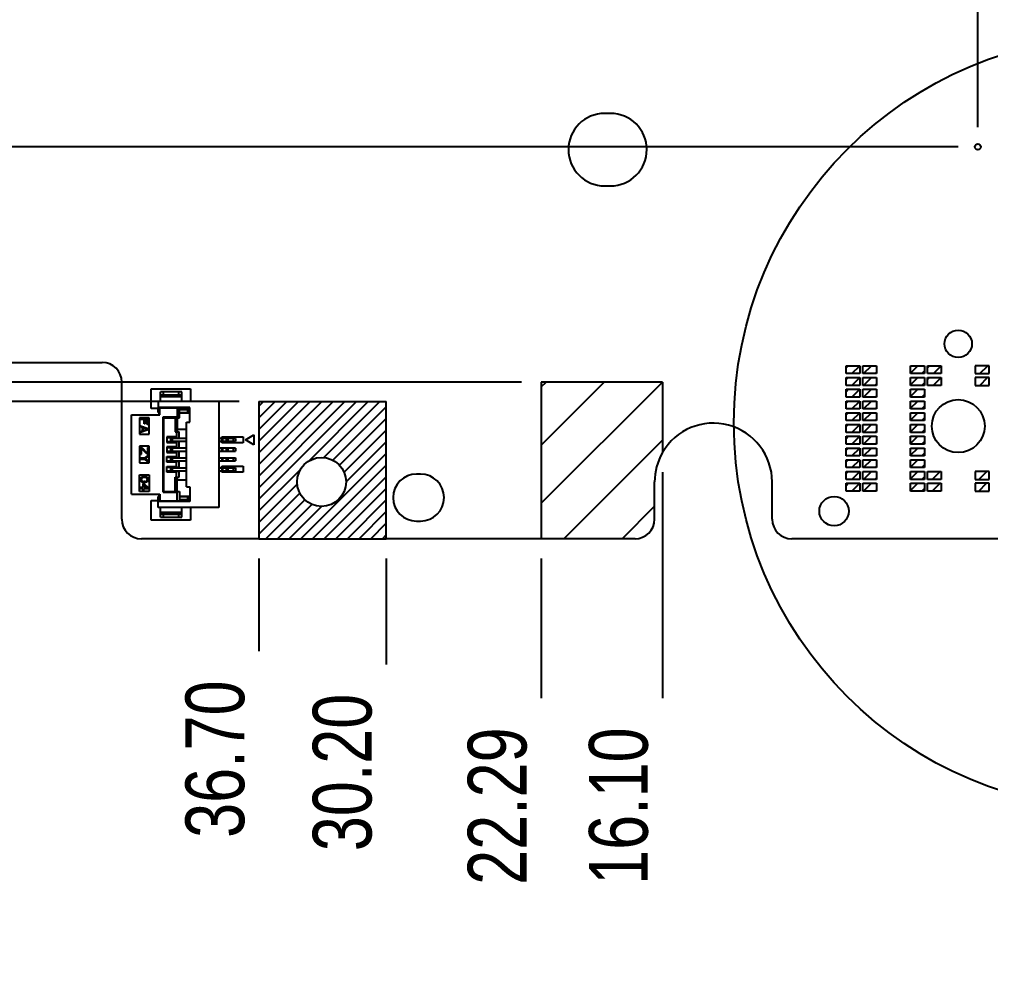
# Model space of a CAD drawing. Header units: millimetres. Extents: x 0 to 420, y 0 to 297.
# Drawn here: x 74.32 to 123.9, y 121.43 to 169.56 of the extents above; entities that cross this region are included whole.
import ezdxf

# ---------------------------------------------------------------- set-up
doc = ezdxf.new("R2010")
doc.units = ezdxf.units.MM
doc.header["$LTSCALE"] = 23.1
doc.layers.get('0').update_dxf_attribs({"linetype": 'CONTINUOUS'})
doc.layers.add('ASSEM_MEM', color=7, linetype='CONTINUOUS')
doc.styles.get("Standard").update_dxf_attribs({"font": 'txt', "width": 0.8})
doc.dimstyles.new('DIMSTYLE_1', dxfattribs={"dimtxt": 3, "dimasz": 2.1, "dimexe": 2, "dimexo": 1, "dimgap": 0.75, "dimtad": 0, "dimtih": 1, "dimtoh": 1, "dimzin": 0, "dimdsep": 46, "dimtxsty": 'STANDARD', "dimblk": '_FILLED', "dimblk1": '_FILLED', "dimblk2": '_FILLED', "dimcen": 0.09, "dimazin": 0, "dimtp": 0.01, "dimtm": 0.01, "dimtfac": 1, "dimtofl": 0, "dimtmove": 0, "dimatfit": 3, "dimldrblk": '_FILLED', "dimfxl": 1, "dimtolj": 1, "dimtzin": 0, "dimarcsym": 0})

# ---------------------------------------------------------------- blocks, each defined once
blk = doc.blocks.new('*D0')
at = {"color": 2, "linetype": 'CONTINUOUS'}
blk.add_line((76.048, 237.054), (76.048, 246.076), dxfattribs=at)
at = {"color": 2, "linetype": 'CONTINUOUS', "insert": (72.298, 247.576), "char_height": 3, "width": 12, "attachment_point": 1, "rotation": 90, "line_spacing_factor": 0.9}
blk.add_mtext('47.20', dxfattribs=at)
blk = doc.blocks.new('_FILLED')
at = {"color": 0, "linetype": 'BYBLOCK'}
blk.add_solid([(0, 0), (-1, 0.167), (-1, -0.167)], dxfattribs=at)
blk = doc.blocks.new('*D1')
at = {"color": 2, "linetype": 'CONTINUOUS'}
blk.add_line((123.248, 164.054), (123.248, 246.076), dxfattribs=at)
at = {"color": 2, "linetype": 'CONTINUOUS', "insert": (119.498, 247.576), "char_height": 3, "width": 9.6, "attachment_point": 1, "rotation": 90, "line_spacing_factor": 0.9}
blk.add_mtext('0.00', dxfattribs=at)
blk = doc.blocks.new('*D9')
at = {"color": 2, "linetype": 'CONTINUOUS'}
blk.add_line((171.748, 149.454), (171.748, 138.96), dxfattribs=at)
at = {"color": 2, "linetype": 'CONTINUOUS', "insert": (167.998, 137.46), "char_height": 3, "width": 12, "attachment_point": 3, "rotation": 90, "line_spacing_factor": 0.9}
blk.add_mtext('48.50', dxfattribs=at)
blk = doc.blocks.new('*D10')
at = {"color": 2, "linetype": 'CONTINUOUS'}
blk.add_line((162.28, 142.054), (162.28, 138.006), dxfattribs=at)
at = {"color": 2, "linetype": 'CONTINUOUS', "insert": (158.53, 136.506), "char_height": 3, "width": 12, "attachment_point": 3, "rotation": 90, "line_spacing_factor": 0.9}
blk.add_mtext('39.03', dxfattribs=at)
blk = doc.blocks.new('*D11')
at = {"color": 2, "linetype": 'CONTINUOUS'}
blk.add_line((153.348, 146.45), (153.348, 138.006), dxfattribs=at)
at = {"color": 2, "linetype": 'CONTINUOUS', "insert": (149.598, 136.506), "char_height": 3, "width": 12, "attachment_point": 3, "rotation": 90, "line_spacing_factor": 0.9}
blk.add_mtext('30.10', dxfattribs=at)
blk = doc.blocks.new('*D12')
at = {"color": 2, "linetype": 'CONTINUOUS'}
blk.add_line((107.148, 146.45), (107.148, 134.926), dxfattribs=at)
at = {"color": 2, "linetype": 'CONTINUOUS', "insert": (103.398, 133.426), "char_height": 3, "width": 12, "attachment_point": 3, "rotation": 90, "line_spacing_factor": 0.9}
blk.add_mtext('16.10', dxfattribs=at)
blk = doc.blocks.new('*D13')
at = {"color": 2, "linetype": 'CONTINUOUS'}
blk.add_line((100.959, 142.054), (100.959, 134.926), dxfattribs=at)
at = {"color": 2, "linetype": 'CONTINUOUS', "insert": (97.209, 133.426), "char_height": 3, "width": 12, "attachment_point": 3, "rotation": 90, "line_spacing_factor": 0.9}
blk.add_mtext('22.29', dxfattribs=at)
blk = doc.blocks.new('*D14')
at = {"color": 2, "linetype": 'CONTINUOUS'}
blk.add_line((93.048, 142.054), (93.048, 136.643), dxfattribs=at)
at = {"color": 2, "linetype": 'CONTINUOUS', "insert": (89.298, 135.143), "char_height": 3, "width": 12, "attachment_point": 3, "rotation": 90, "line_spacing_factor": 0.9}
blk.add_mtext('30.20', dxfattribs=at)
blk = doc.blocks.new('*D15')
at = {"color": 2, "linetype": 'CONTINUOUS'}
blk.add_line((86.548, 142.054), (86.548, 137.324), dxfattribs=at)
at = {"color": 2, "linetype": 'CONTINUOUS', "insert": (82.798, 135.824), "char_height": 3, "width": 12, "attachment_point": 3, "rotation": 90, "line_spacing_factor": 0.9}
blk.add_mtext('36.70', dxfattribs=at)
blk = doc.blocks.new('*D16')
at = {"color": 2, "linetype": 'CONTINUOUS'}
blk.add_line((75.048, 233.054), (57.449, 233.054), dxfattribs=at)
at = {"color": 2, "linetype": 'CONTINUOUS', "insert": (55.949, 236.804), "char_height": 3, "width": 12, "attachment_point": 3, "line_spacing_factor": 0.9}
blk.add_mtext('70.00', dxfattribs=at)
blk = doc.blocks.new('*D17')
at = {"color": 2, "linetype": 'CONTINUOUS'}
blk.add_line((122.248, 163.054), (57.449, 163.054), dxfattribs=at)
at = {"color": 2, "linetype": 'CONTINUOUS', "insert": (55.949, 166.804), "char_height": 3, "width": 9.6, "attachment_point": 3, "line_spacing_factor": 0.9}
blk.add_mtext('0.00', dxfattribs=at)
blk = doc.blocks.new('*D18')
at = {"color": 2, "linetype": 'CONTINUOUS'}
blk.add_line((109.048, 229.054), (57.449, 229.054), dxfattribs=at)
at = {"color": 2, "linetype": 'CONTINUOUS', "insert": (55.949, 232.804), "char_height": 3, "width": 12, "attachment_point": 3, "line_spacing_factor": 0.9}
blk.add_mtext('66.00', dxfattribs=at)
blk = doc.blocks.new('*D22')
at = {"color": 2, "linetype": 'CONTINUOUS'}
blk.add_line((99.959, 151.054), (57.205, 151.054), dxfattribs=at)
at = {"color": 2, "linetype": 'CONTINUOUS', "insert": (55.705, 154.804), "char_height": 3, "width": 12, "attachment_point": 3, "line_spacing_factor": 0.9}
blk.add_mtext('12.00', dxfattribs=at)
blk = doc.blocks.new('*D23')
at = {"color": 2, "linetype": 'CONTINUOUS'}
blk.add_line((85.548, 150.054), (41.47, 150.054), dxfattribs=at)
at = {"color": 2, "linetype": 'CONTINUOUS', "insert": (39.97, 153.804), "char_height": 3, "width": 12, "attachment_point": 3, "line_spacing_factor": 0.9}
blk.add_mtext('13.00', dxfattribs=at)

msp = doc.modelspace()

# ---------------------------------------------------------------- linework, layer by layer
at = {"color": 2, "linetype": 'CONTINUOUS'}
msp.add_circle((130.531, 148.965), 19.738, dxfattribs=at)
at = {"layer": 'ASSEM_MEM', "color": 7, "linetype": 'CONTINUOUS'}
for p, q in [((104.498, 164.764), (104.198, 164.764)), ((104.198, 161.064), (104.498, 161.064)), ((67.548, 152.054), (78.548, 152.054)), ((79.548, 144.054), (79.548, 151.054)), ((81.518, 150.054), (81.518, 150.554)), ((82.618, 150.554), (81.518, 150.554)), ((81.518, 150.404), (82.618, 150.404)), ((82.618, 150.054), (82.618, 150.554)), ((81.398, 150.054), (81.398, 149.754)), ((84.498, 150.054), (81.398, 150.054)), ((81.498, 149.654), (81.398, 149.754)), ((83.018, 149.754), (81.398, 149.754)), ((81.498, 149.384), (81.498, 149.724)), ((82.498, 149.724), (81.498, 149.724)), ((82.369, 149.724), (82.369, 149.274)), ((82.498, 149.234), (82.498, 149.724)), ((83.018, 149.004), (83.018, 149.754)), ((84.498, 150.054), (84.498, 144.654)), ((80.048, 145.324), (80.048, 149.384)), ((80.048, 149.384), (81.498, 149.384)), ((80.448, 149.234), (80.448, 148.384)), ((80.948, 149.234), (80.448, 149.234)), ((80.948, 148.384), (80.948, 149.234)), ((81.398, 149.494), (81.398, 149.644)), ((81.498, 149.644), (81.398, 149.644)), ((81.398, 149.494), (81.498, 149.494)), ((81.398, 149.384), (81.498, 149.484)), ((81.698, 149.234), (81.658, 149.274)), ((81.658, 145.434), (81.658, 149.274)), ((81.658, 149.274), (82.369, 149.274)), ((81.698, 145.474), (81.698, 149.234)), ((81.698, 149.234), (82.498, 149.234)), ((82.279, 149.234), (82.279, 148.509)), ((82.368, 149.234), (82.368, 148.509)), ((82.369, 149.274), (82.41, 149.234)), ((82.498, 149.654), (83.018, 149.654)), ((83.018, 149.644), (82.498, 149.644)), ((82.498, 149.494), (83.018, 149.494)), ((82.498, 149.484), (83.018, 149.484)), ((82.618, 149.644), (82.618, 149.654)), ((82.848, 149.654), (82.848, 149.644)), ((82.848, 149.494), (82.848, 149.484)), ((80.498, 149.184), (80.498, 149.134)), ((80.498, 149.184), (80.898, 149.184)), ((80.685, 149.134), (80.498, 149.134)), ((80.498, 148.817), (80.898, 148.684)), ((80.498, 148.767), (80.498, 148.817)), ((80.6, 148.734), (80.498, 148.767)), ((80.6, 148.567), (80.6, 148.734)), ((80.864, 148.65), (80.634, 148.725)), ((80.634, 148.725), (80.634, 148.575)), ((80.685, 148.917), (80.685, 149.134)), ((80.736, 148.917), (80.685, 148.917)), ((80.736, 149.134), (80.736, 148.917)), ((80.847, 149.134), (80.736, 149.134)), ((80.847, 148.884), (80.847, 149.134)), ((80.898, 148.884), (80.847, 148.884)), ((80.898, 149.184), (80.898, 148.884)), ((82.848, 145.704), (82.848, 149.004)), ((82.848, 149.004), (83.018, 149.004)), ((80.448, 148.384), (80.948, 148.384)), ((80.898, 148.617), (80.498, 148.484)), ((80.498, 148.534), (80.6, 148.567)), ((80.498, 148.484), (80.498, 148.534)), ((80.634, 148.575), (80.864, 148.65)), ((80.898, 148.684), (80.898, 148.617)), ((81.848, 148.249), (81.848, 147.959)), ((82.349, 148.249), (81.848, 148.249)), ((82.279, 148.509), (82.474, 148.509)), ((82.349, 148.509), (82.349, 148.249)), ((82.363, 148.199), (82.349, 148.249)), ((82.368, 148.654), (82.848, 148.654)), ((82.474, 148.179), (82.474, 148.509)), ((80.448, 147.779), (80.448, 146.929)), ((80.948, 147.779), (80.448, 147.779)), ((80.948, 146.929), (80.948, 147.779)), ((82.363, 148.199), (81.848, 148.199)), ((82.363, 148.009), (81.848, 148.009)), ((81.848, 147.959), (82.349, 147.959)), ((81.848, 147.749), (81.848, 147.459)), ((82.349, 147.749), (81.848, 147.749)), ((82.055, 148.029), (82.055, 148.179)), ((82.848, 148.179), (82.055, 148.179)), ((82.055, 148.029), (82.848, 148.029)), ((82.349, 147.959), (82.363, 148.009)), ((82.349, 147.959), (82.349, 147.749)), ((82.363, 147.699), (82.349, 147.749)), ((82.363, 148.179), (82.363, 148.199)), ((82.363, 148.009), (82.363, 148.029)), ((82.474, 147.679), (82.474, 148.029)), ((85.348, 148.179), (84.498, 148.179)), ((84.498, 148.029), (85.348, 148.029)), ((84.648, 148.029), (84.648, 148.179)), ((84.698, 148.144), (84.663, 148.179)), ((84.663, 148.029), (84.698, 148.064)), ((84.698, 148.144), (84.698, 148.064)), ((85.348, 148.179), (85.348, 148.029)), ((80.498, 147.704), (80.498, 147.37)), ((80.566, 147.704), (80.498, 147.704)), ((80.498, 147.37), (80.549, 147.37)), ((80.838, 147.37), (80.549, 147.654)), ((80.549, 147.37), (80.549, 147.654)), ((80.566, 147.704), (80.855, 147.412)), ((80.702, 147.17), (80.898, 147.304)), ((80.898, 147.254), (80.736, 147.145)), ((80.838, 147.37), (80.898, 147.37)), ((80.855, 147.704), (80.855, 147.412)), ((80.898, 147.704), (80.855, 147.704)), ((80.898, 147.37), (80.898, 147.704)), ((80.898, 147.254), (80.898, 147.304)), ((82.363, 147.699), (81.848, 147.699)), ((82.363, 147.509), (81.848, 147.509)), ((81.848, 147.459), (82.349, 147.459)), ((81.848, 146.959), (81.848, 147.249)), ((81.848, 147.249), (82.349, 147.249)), ((82.055, 147.529), (82.055, 147.679)), ((82.848, 147.679), (82.055, 147.679)), ((82.055, 147.529), (82.848, 147.529)), ((82.349, 147.459), (82.363, 147.509)), ((82.349, 147.459), (82.349, 147.249)), ((82.349, 147.249), (82.363, 147.199)), ((82.363, 147.679), (82.363, 147.699)), ((82.363, 147.509), (82.363, 147.529)), ((82.474, 147.179), (82.474, 147.529)), ((85.348, 147.679), (84.498, 147.679)), ((84.498, 147.529), (85.348, 147.529)), ((84.648, 147.529), (84.648, 147.679)), ((84.698, 147.644), (84.663, 147.679)), ((84.663, 147.529), (84.698, 147.564)), ((84.698, 147.644), (84.698, 147.564)), ((85.348, 147.679), (85.348, 147.529)), ((80.448, 146.929), (80.948, 146.929)), ((80.498, 147.17), (80.498, 147.12)), ((80.702, 147.17), (80.498, 147.17)), ((80.498, 147.12), (80.702, 147.12)), ((80.898, 146.987), (80.702, 147.12)), ((80.736, 147.145), (80.898, 147.037)), ((80.898, 146.987), (80.898, 147.037)), ((82.363, 147.199), (81.848, 147.199)), ((82.363, 147.009), (81.848, 147.009)), ((82.349, 146.959), (81.848, 146.959)), ((81.848, 146.459), (81.848, 146.749)), ((81.848, 146.749), (82.349, 146.749)), ((82.055, 147.029), (82.055, 147.179)), ((82.055, 147.179), (82.848, 147.179)), ((82.055, 147.029), (82.848, 147.029)), ((82.363, 147.009), (82.349, 146.959)), ((82.349, 146.749), (82.349, 146.959)), ((82.349, 146.749), (82.363, 146.699)), ((82.363, 147.199), (82.363, 147.179)), ((82.363, 147.029), (82.363, 147.009)), ((82.474, 146.679), (82.474, 147.029)), ((84.498, 147.179), (85.348, 147.179)), ((84.498, 147.029), (85.348, 147.029)), ((84.648, 147.179), (84.648, 147.029)), ((84.663, 147.179), (84.698, 147.144)), ((84.698, 147.064), (84.663, 147.029)), ((84.698, 147.144), (84.698, 147.064)), ((85.348, 147.179), (85.348, 147.029)), ((80.448, 145.474), (80.448, 146.324)), ((80.448, 146.324), (80.948, 146.324)), ((80.948, 146.324), (80.948, 145.474)), ((82.363, 146.699), (81.848, 146.699)), ((82.363, 146.509), (81.848, 146.509)), ((82.349, 146.459), (81.848, 146.459)), ((82.055, 146.529), (82.055, 146.679)), ((82.055, 146.679), (82.848, 146.679)), ((82.055, 146.529), (82.848, 146.529)), ((82.363, 146.509), (82.349, 146.459)), ((82.349, 146.199), (82.349, 146.459)), ((82.363, 146.699), (82.363, 146.679)), ((82.363, 146.529), (82.363, 146.509)), ((82.474, 146.199), (82.474, 146.529)), ((84.498, 146.679), (85.348, 146.679)), ((84.498, 146.529), (85.348, 146.529)), ((84.648, 146.679), (84.648, 146.529)), ((84.663, 146.679), (84.698, 146.644)), ((84.698, 146.564), (84.663, 146.529)), ((84.698, 146.644), (84.698, 146.564)), ((85.348, 146.679), (85.348, 146.529)), ((94.798, 146.354), (94.598, 146.354)), ((80.498, 146.084), (80.507, 146.134)), ((80.507, 146.034), (80.498, 146.084)), ((80.507, 146.134), (80.532, 146.175)), ((80.532, 145.992), (80.507, 146.034)), ((80.532, 146.175), (80.558, 146.2)), ((80.558, 145.967), (80.532, 145.992)), ((80.549, 146.125), (80.541, 146.084)), ((80.541, 146.084), (80.549, 146.042)), ((80.566, 146.15), (80.549, 146.125)), ((80.549, 146.042), (80.566, 146.017)), ((80.558, 146.2), (80.592, 146.217)), ((80.592, 145.95), (80.558, 145.967)), ((80.617, 146.184), (80.566, 146.15)), ((80.566, 146.017), (80.617, 145.984)), ((80.592, 146.217), (80.617, 146.225)), ((80.617, 145.942), (80.592, 145.95)), ((80.617, 146.225), (80.66, 146.234)), ((80.668, 146.192), (80.617, 146.184)), ((80.617, 145.984), (80.668, 145.975)), ((80.66, 145.934), (80.617, 145.942)), ((80.617, 145.867), (80.617, 145.667)), ((80.668, 145.867), (80.617, 145.867)), ((80.736, 146.234), (80.66, 146.234)), ((80.66, 145.934), (80.736, 145.934)), ((80.668, 146.192), (80.728, 146.192)), ((80.728, 145.975), (80.668, 145.975)), ((80.668, 145.867), (80.898, 145.667)), ((80.83, 145.667), (80.668, 145.809)), ((80.668, 145.667), (80.668, 145.809)), ((80.779, 146.184), (80.728, 146.192)), ((80.728, 145.975), (80.779, 145.984)), ((80.736, 146.234), (80.779, 146.225)), ((80.779, 145.942), (80.736, 145.934)), ((80.779, 146.225), (80.804, 146.217)), ((80.83, 146.15), (80.779, 146.184)), ((80.779, 145.984), (80.83, 146.017)), ((80.804, 145.95), (80.779, 145.942)), ((80.804, 146.217), (80.838, 146.2)), ((80.838, 145.967), (80.804, 145.95)), ((80.847, 146.125), (80.83, 146.15)), ((80.83, 146.017), (80.847, 146.042)), ((80.838, 146.2), (80.864, 146.175)), ((80.864, 145.992), (80.838, 145.967)), ((80.855, 146.084), (80.847, 146.125)), ((80.847, 146.042), (80.855, 146.084)), ((80.864, 146.175), (80.889, 146.134)), ((80.889, 146.034), (80.864, 145.992)), ((80.889, 146.134), (80.898, 146.084)), ((80.898, 146.084), (80.889, 146.034)), ((82.279, 145.474), (82.279, 146.199)), ((82.279, 146.199), (82.474, 146.199)), ((82.368, 145.474), (82.368, 146.199)), ((82.368, 146.054), (82.848, 146.054)), ((112.748, 144.054), (112.748, 145.954)), ((80.048, 145.324), (81.498, 145.324)), ((80.948, 145.474), (80.448, 145.474)), ((80.498, 145.667), (80.498, 145.617)), ((80.617, 145.667), (80.498, 145.667)), ((80.498, 145.617), (80.617, 145.617)), ((80.617, 145.617), (80.617, 145.534)), ((80.617, 145.534), (80.668, 145.534)), ((80.83, 145.667), (80.668, 145.667)), ((80.668, 145.534), (80.668, 145.617)), ((80.668, 145.617), (80.898, 145.617)), ((80.898, 145.617), (80.898, 145.667)), ((81.498, 145.224), (81.398, 145.324)), ((81.498, 145.324), (81.498, 144.984)), ((81.698, 145.474), (81.658, 145.434)), ((81.658, 145.434), (82.369, 145.434)), ((81.698, 145.474), (82.498, 145.474)), ((82.369, 145.434), (82.41, 145.474)), ((82.369, 144.984), (82.369, 145.434)), ((82.498, 145.474), (82.498, 144.984)), ((82.848, 145.704), (83.018, 145.704)), ((83.018, 145.704), (83.018, 144.954)), ((81.498, 145.214), (81.398, 145.214)), ((81.398, 145.064), (81.398, 145.214)), ((81.398, 145.064), (81.498, 145.064)), ((81.398, 144.954), (81.498, 145.054)), ((83.018, 144.954), (81.398, 144.954)), ((81.398, 144.654), (81.398, 144.954)), ((81.498, 144.984), (82.498, 144.984)), ((82.498, 145.224), (83.018, 145.224)), ((82.498, 145.214), (83.018, 145.214)), ((82.498, 145.064), (83.018, 145.064)), ((82.498, 145.054), (83.018, 145.054)), ((82.618, 145.054), (82.618, 145.064)), ((82.848, 145.214), (82.848, 145.224)), ((82.848, 145.054), (82.848, 145.064)), ((84.498, 144.654), (81.398, 144.654)), ((81.518, 144.154), (81.518, 144.654)), ((81.518, 144.304), (82.618, 144.304)), ((82.618, 144.154), (82.618, 144.654)), ((81.518, 144.154), (82.618, 144.154)), ((94.598, 143.954), (94.798, 143.954)), ((86.548, 143.054), (80.548, 143.054)), ((100.959, 143.054), (93.048, 143.054)), ((146.748, 143.054), (113.748, 143.054))]:
    msp.add_line(p, q, dxfattribs=at)
at = {"layer": 'ASSEM_MEM', "color": 4, "linetype": 'CONTINUOUS'}
for p, q in [((116.518, 151.884), (117.218, 151.884)), ((116.518, 151.484), (116.518, 151.884)), ((117.218, 151.884), (117.218, 151.484)), ((117.378, 151.884), (118.078, 151.884)), ((117.378, 151.484), (117.378, 151.884)), ((118.078, 151.884), (118.078, 151.484)), ((119.818, 151.884), (120.518, 151.884)), ((119.818, 151.484), (119.818, 151.884)), ((120.518, 151.884), (120.518, 151.484)), ((120.678, 151.884), (121.378, 151.884)), ((120.678, 151.484), (120.678, 151.884)), ((121.378, 151.884), (121.378, 151.484)), ((123.818, 151.884), (123.118, 151.884)), ((123.118, 151.884), (123.118, 151.484)), ((123.818, 151.484), (123.818, 151.884)), ((117.218, 151.484), (116.518, 151.484)), ((116.518, 151.284), (117.218, 151.284)), ((116.518, 150.884), (116.518, 151.284)), ((117.218, 151.284), (117.218, 150.884)), ((118.078, 151.484), (117.378, 151.484)), ((117.378, 151.284), (118.078, 151.284)), ((117.378, 150.884), (117.378, 151.284)), ((118.078, 151.284), (118.078, 150.884)), ((120.518, 151.484), (119.818, 151.484)), ((119.818, 151.284), (120.518, 151.284)), ((119.818, 150.884), (119.818, 151.284)), ((120.518, 151.284), (120.518, 150.884)), ((121.378, 151.484), (120.678, 151.484)), ((120.678, 151.284), (121.378, 151.284)), ((120.678, 150.884), (120.678, 151.284)), ((121.378, 151.284), (121.378, 150.884)), ((123.118, 151.484), (123.818, 151.484)), ((123.818, 151.284), (123.118, 151.284)), ((123.118, 151.284), (123.118, 150.884)), ((123.818, 150.884), (123.818, 151.284)), ((107.148, 151.054), (100.959, 151.054)), ((100.959, 151.054), (100.959, 143.054)), ((107.148, 151.054), (107.148, 147.45)), ((117.218, 150.884), (116.518, 150.884)), ((118.078, 150.884), (117.378, 150.884)), ((120.518, 150.884), (119.818, 150.884)), ((121.378, 150.884), (120.678, 150.884)), ((123.118, 150.884), (123.818, 150.884)), ((116.518, 150.684), (117.218, 150.684)), ((116.518, 150.284), (116.518, 150.684)), ((117.218, 150.284), (116.518, 150.284)), ((117.218, 150.684), (117.218, 150.284)), ((117.378, 150.684), (118.078, 150.684)), ((117.378, 150.284), (117.378, 150.684)), ((118.078, 150.284), (117.378, 150.284)), ((118.078, 150.684), (118.078, 150.284)), ((119.818, 150.684), (120.518, 150.684)), ((119.818, 150.284), (119.818, 150.684)), ((120.518, 150.284), (119.818, 150.284)), ((120.518, 150.684), (120.518, 150.284)), ((86.548, 150.054), (93.048, 150.054)), ((86.548, 150.054), (86.548, 143.054)), ((93.048, 143.054), (93.048, 150.054)), ((116.518, 150.084), (117.218, 150.084)), ((116.518, 149.684), (116.518, 150.084)), ((117.218, 150.084), (117.218, 149.684)), ((117.378, 150.084), (118.078, 150.084)), ((117.378, 149.684), (117.378, 150.084)), ((118.078, 150.084), (118.078, 149.684)), ((119.818, 150.084), (120.518, 150.084)), ((119.818, 149.684), (119.818, 150.084)), ((120.518, 150.084), (120.518, 149.684)), ((117.218, 149.684), (116.518, 149.684)), ((116.518, 149.484), (117.218, 149.484)), ((116.518, 149.084), (116.518, 149.484)), ((117.218, 149.484), (117.218, 149.084)), ((118.078, 149.684), (117.378, 149.684)), ((117.378, 149.484), (118.078, 149.484)), ((117.378, 149.084), (117.378, 149.484)), ((118.078, 149.484), (118.078, 149.084)), ((120.518, 149.684), (119.818, 149.684)), ((119.818, 149.484), (120.518, 149.484)), ((119.818, 149.084), (119.818, 149.484)), ((120.518, 149.484), (120.518, 149.084)), ((117.218, 149.084), (116.518, 149.084)), ((116.518, 148.884), (117.218, 148.884)), ((116.518, 148.484), (116.518, 148.884)), ((117.218, 148.884), (117.218, 148.484)), ((118.078, 149.084), (117.378, 149.084)), ((117.378, 148.884), (118.078, 148.884)), ((117.378, 148.484), (117.378, 148.884)), ((118.078, 148.884), (118.078, 148.484)), ((120.518, 149.084), (119.818, 149.084)), ((119.818, 148.884), (120.518, 148.884)), ((119.818, 148.484), (119.818, 148.884)), ((120.518, 148.884), (120.518, 148.484)), ((85.859, 148.102), (86.292, 148.352)), ((86.292, 148.352), (86.292, 147.852)), ((117.218, 148.484), (116.518, 148.484)), ((116.518, 148.284), (117.218, 148.284)), ((116.518, 147.884), (116.518, 148.284)), ((117.218, 148.284), (117.218, 147.884)), ((118.078, 148.484), (117.378, 148.484)), ((117.378, 148.284), (118.078, 148.284)), ((117.378, 147.884), (117.378, 148.284)), ((118.078, 148.284), (118.078, 147.884)), ((120.518, 148.484), (119.818, 148.484)), ((119.818, 148.284), (120.518, 148.284)), ((119.818, 147.884), (119.818, 148.284)), ((120.518, 148.284), (120.518, 147.884)), ((86.292, 147.852), (85.859, 148.102)), ((117.218, 147.884), (116.518, 147.884)), ((118.078, 147.884), (117.378, 147.884)), ((120.518, 147.884), (119.818, 147.884)), ((116.518, 147.684), (117.218, 147.684)), ((116.518, 147.284), (116.518, 147.684)), ((117.218, 147.284), (116.518, 147.284)), ((117.218, 147.684), (117.218, 147.284)), ((117.378, 147.684), (118.078, 147.684)), ((117.378, 147.284), (117.378, 147.684)), ((118.078, 147.284), (117.378, 147.284)), ((118.078, 147.684), (118.078, 147.284)), ((119.818, 147.684), (120.518, 147.684)), ((119.818, 147.284), (119.818, 147.684)), ((120.518, 147.284), (119.818, 147.284)), ((120.518, 147.684), (120.518, 147.284)), ((116.518, 147.084), (117.218, 147.084)), ((116.518, 146.684), (116.518, 147.084)), ((117.218, 147.084), (117.218, 146.684)), ((117.378, 147.084), (118.078, 147.084)), ((117.378, 146.684), (117.378, 147.084)), ((118.078, 147.084), (118.078, 146.684)), ((119.818, 147.084), (120.518, 147.084)), ((119.818, 146.684), (119.818, 147.084)), ((120.518, 147.084), (120.518, 146.684)), ((117.218, 146.684), (116.518, 146.684)), ((116.518, 146.484), (117.218, 146.484)), ((116.518, 146.084), (116.518, 146.484)), ((117.218, 146.484), (117.218, 146.084)), ((118.078, 146.684), (117.378, 146.684)), ((117.378, 146.484), (118.078, 146.484)), ((117.378, 146.084), (117.378, 146.484)), ((118.078, 146.484), (118.078, 146.084)), ((120.518, 146.684), (119.818, 146.684)), ((119.818, 146.484), (120.518, 146.484)), ((119.818, 146.084), (119.818, 146.484)), ((120.518, 146.484), (120.518, 146.084)), ((120.678, 146.484), (121.378, 146.484)), ((120.678, 146.084), (120.678, 146.484)), ((121.378, 146.484), (121.378, 146.084)), ((123.818, 146.484), (123.118, 146.484)), ((123.118, 146.484), (123.118, 146.084)), ((123.818, 146.084), (123.818, 146.484)), ((106.748, 144.054), (106.748, 145.954)), ((117.218, 146.084), (116.518, 146.084)), ((116.518, 145.884), (117.218, 145.884)), ((116.518, 145.484), (116.518, 145.884)), ((117.218, 145.884), (117.218, 145.484)), ((118.078, 146.084), (117.378, 146.084)), ((117.378, 145.884), (118.078, 145.884)), ((117.378, 145.484), (117.378, 145.884)), ((118.078, 145.884), (118.078, 145.484)), ((120.518, 146.084), (119.818, 146.084)), ((119.818, 145.884), (120.518, 145.884)), ((119.818, 145.484), (119.818, 145.884)), ((120.518, 145.884), (120.518, 145.484)), ((121.378, 146.084), (120.678, 146.084)), ((120.678, 145.884), (121.378, 145.884)), ((120.678, 145.484), (120.678, 145.884)), ((121.378, 145.884), (121.378, 145.484)), ((123.118, 146.084), (123.818, 146.084)), ((123.818, 145.884), (123.118, 145.884)), ((123.118, 145.884), (123.118, 145.484)), ((123.818, 145.484), (123.818, 145.884)), ((117.218, 145.484), (116.518, 145.484)), ((118.078, 145.484), (117.378, 145.484)), ((120.518, 145.484), (119.818, 145.484)), ((121.378, 145.484), (120.678, 145.484)), ((123.118, 145.484), (123.818, 145.484)), ((86.548, 143.054), (93.048, 143.054)), ((105.748, 143.054), (100.959, 143.054))]:
    msp.add_line(p, q, dxfattribs=at)
at = {"layer": 'ASSEM_MEM', "color": 2, "linetype": 'CONTINUOUS'}
for p, q in [((116.518, 151.778), (116.624, 151.884)), ((116.818, 151.484), (117.218, 151.884)), ((117.412, 151.484), (117.812, 151.884)), ((119.818, 151.514), (120.188, 151.884)), ((120.678, 151.778), (120.784, 151.884)), ((120.978, 151.484), (121.378, 151.884)), ((123.118, 151.842), (123.16, 151.884)), ((123.354, 151.484), (123.754, 151.884)), ((116.518, 151.178), (116.624, 151.284)), ((116.818, 150.884), (117.218, 151.284)), ((117.412, 150.884), (117.812, 151.284)), ((118.006, 151.484), (118.078, 151.556)), ((119.818, 150.914), (120.188, 151.284)), ((120.382, 151.484), (120.518, 151.62)), ((120.678, 151.184), (120.778, 151.284)), ((120.972, 150.884), (121.372, 151.284)), ((123.118, 151.248), (123.154, 151.284)), ((123.348, 150.884), (123.748, 151.284)), ((100.959, 150.805), (101.208, 151.054)), ((100.959, 147.835), (104.178, 151.054)), ((100.959, 144.865), (107.148, 151.054)), ((118.006, 150.884), (118.078, 150.956)), ((120.382, 150.884), (120.518, 151.02)), ((116.518, 150.578), (116.624, 150.684)), ((116.818, 150.284), (117.218, 150.684)), ((117.412, 150.284), (117.812, 150.684)), ((118.006, 150.284), (118.078, 150.356)), ((119.818, 150.314), (120.188, 150.684)), ((120.382, 150.284), (120.518, 150.42)), ((86.548, 149.819), (86.782, 150.054)), ((86.548, 149.225), (87.376, 150.054)), ((86.548, 148.631), (87.97, 150.054)), ((86.548, 148.037), (88.564, 150.054)), ((86.548, 147.443), (89.158, 150.054)), ((86.548, 146.85), (89.752, 150.054)), ((86.548, 146.256), (90.346, 150.054)), ((86.548, 145.662), (90.94, 150.054)), ((86.548, 145.068), (91.534, 150.054)), ((89.092, 147.018), (92.128, 150.054)), ((89.866, 147.198), (92.722, 150.054)), ((90.325, 147.063), (93.048, 149.786)), ((116.518, 149.978), (116.624, 150.084)), ((116.818, 149.684), (117.218, 150.084)), ((117.412, 149.684), (117.812, 150.084)), ((118.006, 149.684), (118.078, 149.756)), ((119.818, 149.714), (120.188, 150.084)), ((120.382, 149.684), (120.518, 149.82)), ((116.518, 149.378), (116.624, 149.484)), ((116.818, 149.084), (117.218, 149.484)), ((117.412, 149.084), (117.812, 149.484)), ((119.818, 149.114), (120.188, 149.484)), ((90.662, 146.806), (93.048, 149.192)), ((116.518, 148.778), (116.624, 148.884)), ((116.818, 148.484), (117.218, 148.884)), ((117.412, 148.484), (117.812, 148.884)), ((118.006, 149.084), (118.078, 149.156)), ((119.818, 148.514), (120.188, 148.884)), ((120.382, 149.084), (120.518, 149.22)), ((90.897, 146.447), (93.048, 148.598)), ((116.518, 148.178), (116.624, 148.284)), ((116.818, 147.884), (117.218, 148.284)), ((117.412, 147.884), (117.812, 148.284)), ((118.006, 148.484), (118.078, 148.556)), ((119.818, 147.914), (120.188, 148.284)), ((120.382, 148.484), (120.518, 148.62)), ((90.998, 145.954), (93.048, 148.004)), ((102.118, 143.054), (107.148, 148.084)), ((118.006, 147.884), (118.078, 147.956)), ((120.382, 147.884), (120.518, 148.02)), ((88.692, 143.054), (93.048, 147.41)), ((116.518, 147.578), (116.624, 147.684)), ((116.818, 147.284), (117.218, 147.684)), ((117.412, 147.284), (117.812, 147.684)), ((118.006, 147.284), (118.078, 147.356)), ((119.818, 147.314), (120.188, 147.684)), ((120.382, 147.284), (120.518, 147.42)), ((89.286, 143.054), (93.048, 146.816)), ((116.518, 146.978), (116.624, 147.084)), ((116.818, 146.684), (117.218, 147.084)), ((117.412, 146.684), (117.812, 147.084)), ((118.006, 146.684), (118.078, 146.756)), ((119.818, 146.714), (120.188, 147.084)), ((120.382, 146.684), (120.518, 146.82)), ((86.548, 144.474), (88.684, 146.609)), ((116.518, 146.378), (116.624, 146.484)), ((116.818, 146.084), (117.218, 146.484)), ((117.412, 146.084), (117.812, 146.484)), ((119.818, 146.114), (120.188, 146.484)), ((120.678, 146.432), (120.73, 146.484)), ((120.924, 146.084), (121.324, 146.484)), ((123.3, 146.084), (123.7, 146.484)), ((86.548, 143.88), (88.504, 145.835)), ((89.88, 143.054), (93.048, 146.222)), ((116.518, 145.778), (116.624, 145.884)), ((116.818, 145.484), (117.218, 145.884)), ((117.412, 145.484), (117.812, 145.884)), ((118.006, 146.084), (118.078, 146.156)), ((119.818, 145.514), (120.188, 145.884)), ((120.382, 146.084), (120.518, 146.22)), ((120.678, 145.838), (120.724, 145.884)), ((120.918, 145.484), (121.318, 145.884)), ((123.294, 145.484), (123.694, 145.884)), ((86.548, 143.286), (88.639, 145.377)), ((90.474, 143.054), (93.048, 145.628)), ((118.006, 145.484), (118.078, 145.556)), ((120.382, 145.484), (120.518, 145.62)), ((86.91, 143.054), (88.896, 145.039)), ((87.504, 143.054), (89.255, 144.805)), ((91.068, 143.054), (93.048, 145.034)), ((88.098, 143.054), (89.748, 144.704)), ((91.662, 143.054), (93.048, 144.44)), ((105.088, 143.054), (106.748, 144.714)), ((92.256, 143.054), (93.048, 143.846)), ((92.85, 143.054), (93.048, 143.252))]:
    msp.add_line(p, q, dxfattribs=at)
at = {"layer": 'ASSEM_MEM', "color": 7, "linetype": 'CONTINUOUS', "true_color": 0x00beeb}
for p, q in [((81.048, 149.704), (81.048, 150.704)), ((81.048, 150.704), (83.048, 150.704)), ((83.048, 150.704), (83.048, 150.054)), ((81.448, 149.704), (81.048, 149.704)), ((84.648, 148.179), (84.648, 148.254)), ((84.648, 148.254), (85.748, 148.254)), ((85.748, 148.254), (85.748, 147.954)), ((84.648, 147.954), (84.648, 148.029)), ((85.748, 147.954), (84.648, 147.954)), ((84.648, 146.679), (84.648, 146.754)), ((84.648, 146.754), (85.748, 146.754)), ((85.748, 146.754), (85.748, 146.454)), ((84.648, 146.454), (84.648, 146.529)), ((85.748, 146.454), (84.648, 146.454)), ((81.048, 145.004), (81.448, 145.004)), ((81.048, 144.004), (81.048, 145.004)), ((83.048, 144.654), (83.048, 144.004)), ((83.048, 144.004), (81.048, 144.004))]:
    msp.add_line(p, q, dxfattribs=at)
at = {"layer": 'ASSEM_MEM', "color": 9, "linetype": 'CONTINUOUS'}
for p, q in [((82.618, 150.304), (81.518, 150.304)), ((81.668, 150.554), (81.668, 150.404)), ((82.468, 150.404), (82.468, 150.554)), ((82.92, 149.494), (82.92, 149.644)), ((82.955, 149.644), (82.955, 149.494)), ((82.115, 148.179), (82.115, 148.029)), ((84.671, 148.179), (84.671, 148.17)), ((84.671, 148.037), (84.671, 148.029)), ((84.901, 148.029), (84.901, 148.179)), ((84.958, 148.179), (84.958, 148.029)), ((85.248, 148.029), (85.248, 148.179)), ((82.115, 147.679), (82.115, 147.529)), ((84.671, 147.679), (84.671, 147.67)), ((84.671, 147.537), (84.671, 147.529)), ((84.901, 147.529), (84.901, 147.679)), ((84.958, 147.679), (84.958, 147.529)), ((85.248, 147.529), (85.248, 147.679)), ((82.115, 147.179), (82.115, 147.029)), ((84.671, 147.179), (84.671, 147.17)), ((84.671, 147.037), (84.671, 147.029)), ((84.901, 147.029), (84.901, 147.179)), ((84.958, 147.179), (84.958, 147.029)), ((85.248, 147.029), (85.248, 147.179)), ((82.115, 146.679), (82.115, 146.529)), ((84.671, 146.679), (84.671, 146.67)), ((84.671, 146.537), (84.671, 146.529)), ((84.901, 146.529), (84.901, 146.679)), ((84.958, 146.679), (84.958, 146.529)), ((85.248, 146.529), (85.248, 146.679)), ((82.92, 145.064), (82.92, 145.214)), ((82.955, 145.214), (82.955, 145.064)), ((81.518, 144.404), (82.618, 144.404)), ((81.668, 144.304), (81.668, 144.154)), ((82.468, 144.154), (82.468, 144.304))]:
    msp.add_line(p, q, dxfattribs=at)
at = {"layer": 'ASSEM_MEM', "color": 7, "linetype": 'CONTINUOUS'}
for centre, radius in [((123.248, 163.054), 0.15), ((122.248, 153.004), 0.7), ((122.248, 148.804), 1.35), ((115.908, 144.464), 0.75)]:
    msp.add_circle(centre, radius, dxfattribs=at)
at = {"layer": 'ASSEM_MEM', "color": 4, "linetype": 'CONTINUOUS'}
msp.add_circle((89.748, 145.954), 1.25, dxfattribs=at)
at = {"layer": 'ASSEM_MEM', "color": 7, "linetype": 'CONTINUOUS'}
for centre, radius, start, end in [((104.198, 162.914), 1.85, 90, 270), ((104.498, 162.914), 1.85, 270, 90), ((78.548, 151.054), 1, 0, 90), ((109.748, 145.954), 3, 0, 150.0736), ((94.598, 145.154), 1.2, 90, 270), ((94.798, 145.154), 1.2, 270, 90), ((80.548, 144.054), 1, 180, 270), ((113.748, 144.054), 1, 180, 270)]:
    msp.add_arc(centre, radius, start, end, dxfattribs=at)
at = {"layer": 'ASSEM_MEM', "color": 4, "linetype": 'CONTINUOUS'}
for centre, radius, start, end in [((109.748, 145.954), 3, 150.0736, 180), ((105.748, 144.054), 1, 270, 360)]:
    msp.add_arc(centre, radius, start, end, dxfattribs=at)

# ---------------------------------------------------------------- dimensions: what is measured, and where the dimension line sits
at = {"color": 2, "linetype": 'CONTINUOUS'}
for feature_location, offset, dtype, origin, picture, middle in [((76.048, 237.054), (0, 9.022), 1, (123.248, 163.054), '*D0', (73.798, 253.576)), ((123.248000833, 164.053797221), (0, 82.022284836), 1, (123.248000833, 163.053797221), '*D1', (120.998002568, 252.376084765)), ((75.048, 233.054), (-17.599, 0), 0, (123.248, 163.054), '*D16', (49.949, 235.304)), ((109.048, 229.054), (-51.599, 0), 0, (110.048, 163.054), '*D18', (49.949, 231.304)), ((122.248000833, 163.053797221), (-64.799041567, 0), 0, (123.248000833, 163.053797221), '*D17', (51.14895813, 165.303800354)), ((85.548, 150.054), (-44.078, 0), 0, (86.548, 163.054), '*D23', (34.27, 152.304)), ((99.959, 151.054), (-42.754, 0), 0, (100.959, 163.054), '*D22', (50.005, 153.304)), ((171.748, 149.454), (0, -10.494), 1, (123.248, 157.454), '*D9', (169.498, 131.46)), ((100.959, 142.054), (0, -7.128), 1, (123.248, 151.054), '*D13', (98.709, 127.426)), ((107.148, 146.45), (0, -11.525), 1, (123.248, 151.054), '*D12', (104.898, 127.726)), ((153.348, 146.45), (0, -8.445), 1, (123.248, 151.054), '*D11', (151.098, 130.506)), ((86.548, 142.054), (0, -4.729), 1, (123.248, 150.054), '*D15', (84.298, 129.824)), ((93.048, 142.054), (0, -5.411), 1, (123.248, 150.054), '*D14', (90.798, 129.143)), ((162.28, 142.054), (0, -4.048), 1, (123.248, 144.276), '*D10', (160.03, 130.581))]:
    dim = msp.add_ordinate_dim(feature_location=feature_location, offset=offset, dtype=dtype, origin=origin, dimstyle='DIMSTYLE_1', override={"dimtad": 1, "dimtih": 0, "dimtoh": 0}, dxfattribs=at)
    dim.commit()
    dim.dimension.update_dxf_attribs({"geometry": picture, "text_midpoint": middle})

doc.saveas('drawing.dxf')
